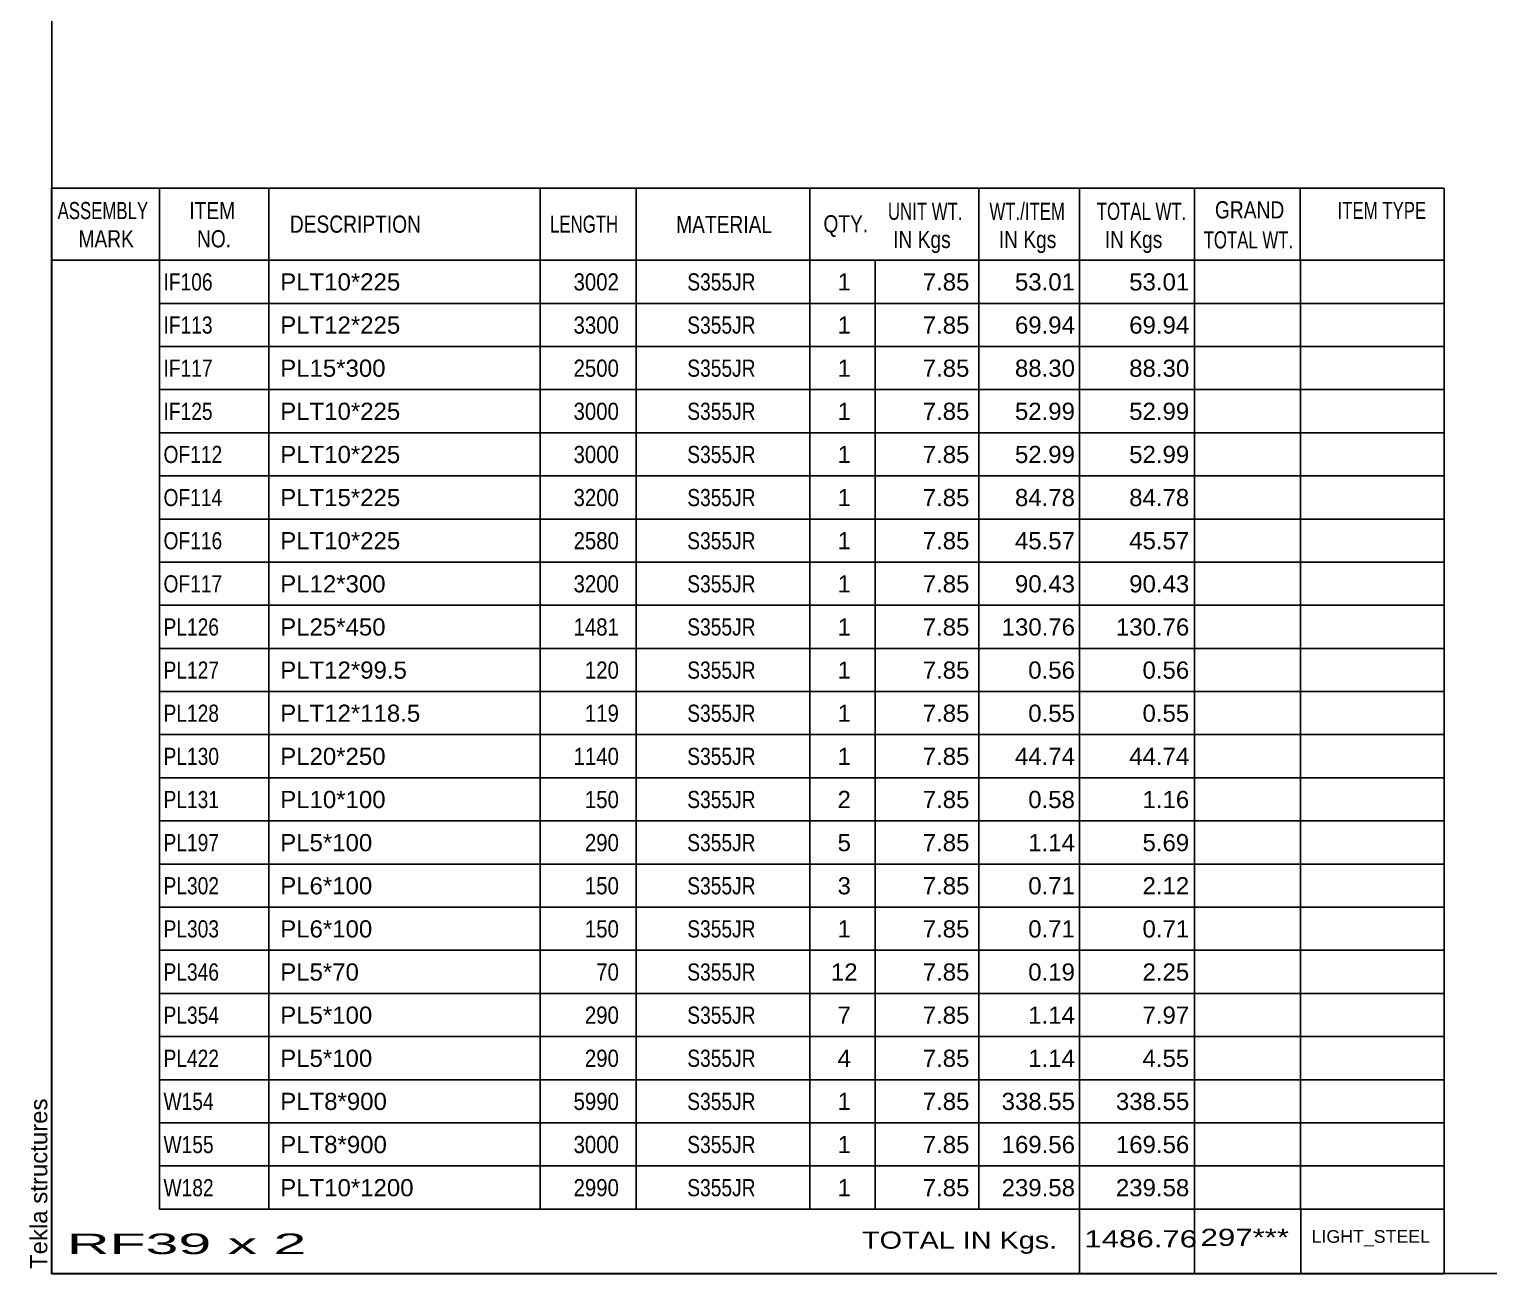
# Model space of a CAD drawing. Header units: millimetres. Extents: x -18 to 386, y -189 to 88.
# Drawn here: x -17.8 to 144.6, y -189.4 to -50.9 of the extents above; entities that cross this region are included whole.
import ezdxf

# ---------------------------------------------------------------- set-up
doc = ezdxf.new("R2010")
doc.units = ezdxf.units.MM
doc.styles.add('Arial', font='ARIAL.TTF', dxfattribs={"height": 0.2})

# ---------------------------------------------------------------- blocks, each defined once
blk = doc.blocks.new('Unknown-623477846-1210')
at = {"color": 5, "linetype": 'Continuous'}
for p, q in [((-15.3, 87.63), (-15.3, -189.37)), ((-15.3, -189.37), (384.7, -189.37))]:
    blk.add_line(p, q, dxfattribs=at)
at = {"color": 174, "linetype": 'Continuous', "style": 'Arial'}
blk.add_text('Tekla structures', height=1.9102, rotation=90, dxfattribs=at).set_placement((-15.8, -188.87))
blk = doc.blocks.new('CBS_BOM-623477846-7890')
at = {"color": 7, "linetype": 'Continuous'}
for p, q in [((-15.33, -76.6), (-15.33, -68.6)), ((-15.33, -68.6), (139.59, -68.6)), ((-3.33, -76.6), (-3.33, -68.6)), ((8.86, -76.6), (8.86, -68.6)), ((39.02, -76.6), (39.02, -68.6)), ((49.7, -76.6), (49.7, -68.6)), ((69.02, -76.6), (69.02, -68.6)), ((87.82, -76.6), (87.82, -68.6)), ((99.03, -76.6), (99.03, -68.6)), ((111.82, -76.6), (111.82, -68.6)), ((123.57, -76.6), (123.57, -68.6)), ((139.59, -68.61), (139.59, -76.59)), ((-15.33, -76.6), (139.59, -76.6)), ((-15.33, -81.4), (-15.33, -76.6)), ((-3.33, -81.4), (-3.33, -76.6)), ((8.86, -81.4), (8.86, -76.6)), ((39.02, -81.4), (39.02, -76.6)), ((49.7, -81.4), (49.7, -76.6)), ((69.02, -81.4), (69.02, -76.6)), ((76.28, -81.4), (76.28, -76.6)), ((87.82, -81.4), (87.82, -76.6)), ((99.03, -81.4), (99.03, -76.6)), ((111.82, -81.4), (111.82, -76.6)), ((123.59, -81.4), (123.59, -76.6)), ((139.59, -76.61), (139.59, -81.4)), ((-15.33, -86.2), (-15.33, -81.4)), ((-3.33, -81.4), (139.59, -81.4)), ((-3.33, -86.2), (-3.33, -81.4)), ((8.86, -86.2), (8.86, -81.4)), ((39.02, -86.2), (39.02, -81.4)), ((49.7, -86.2), (49.7, -81.4)), ((69.02, -86.2), (69.02, -81.4)), ((76.28, -86.2), (76.28, -81.4)), ((87.82, -86.2), (87.82, -81.4)), ((99.03, -86.2), (99.03, -81.4)), ((111.82, -86.2), (111.82, -81.4)), ((123.59, -86.2), (123.59, -81.4)), ((139.59, -81.41), (139.59, -86.2)), ((-15.33, -91), (-15.33, -86.2)), ((-3.33, -86.2), (139.59, -86.2)), ((-3.33, -91), (-3.33, -86.2)), ((8.86, -91), (8.86, -86.2)), ((39.02, -91), (39.02, -86.2)), ((49.7, -91), (49.7, -86.2)), ((69.02, -91), (69.02, -86.2)), ((76.28, -91), (76.28, -86.2)), ((87.82, -91), (87.82, -86.2)), ((99.03, -91), (99.03, -86.2)), ((111.82, -91), (111.82, -86.2)), ((123.59, -91), (123.59, -86.2)), ((139.59, -86.21), (139.59, -91)), ((-15.33, -95.8), (-15.33, -91)), ((-3.33, -91), (139.59, -91)), ((-3.33, -95.8), (-3.33, -91)), ((8.86, -95.8), (8.86, -91)), ((39.02, -95.8), (39.02, -91)), ((49.7, -95.8), (49.7, -91)), ((69.02, -95.8), (69.02, -91)), ((76.28, -95.8), (76.28, -91)), ((87.82, -95.8), (87.82, -91)), ((99.03, -95.8), (99.03, -91)), ((111.82, -95.8), (111.82, -91)), ((123.59, -95.8), (123.59, -91)), ((139.59, -91.01), (139.59, -95.8)), ((-15.33, -100.6), (-15.33, -95.8)), ((-3.33, -95.8), (139.59, -95.8)), ((-3.33, -100.6), (-3.33, -95.8)), ((8.86, -100.6), (8.86, -95.8)), ((39.02, -100.6), (39.02, -95.8)), ((49.7, -100.6), (49.7, -95.8)), ((69.02, -100.6), (69.02, -95.8)), ((76.28, -100.6), (76.28, -95.8)), ((87.82, -100.6), (87.82, -95.8)), ((99.03, -100.6), (99.03, -95.8)), ((111.82, -100.6), (111.82, -95.8)), ((123.59, -100.6), (123.59, -95.8)), ((139.59, -95.81), (139.59, -100.6)), ((-15.33, -105.4), (-15.33, -100.6)), ((-3.33, -100.6), (139.59, -100.6)), ((-3.33, -105.4), (-3.33, -100.6)), ((8.86, -105.4), (8.86, -100.6)), ((39.02, -105.4), (39.02, -100.6)), ((49.7, -105.4), (49.7, -100.6)), ((69.02, -105.4), (69.02, -100.6)), ((76.28, -105.4), (76.28, -100.6)), ((87.82, -105.4), (87.82, -100.6)), ((99.03, -105.4), (99.03, -100.6)), ((111.82, -105.4), (111.82, -100.6)), ((123.59, -105.4), (123.59, -100.6)), ((139.59, -100.61), (139.59, -105.4)), ((-15.33, -110.2), (-15.33, -105.4)), ((-3.33, -105.4), (139.59, -105.4)), ((-3.33, -110.2), (-3.33, -105.4)), ((8.86, -110.2), (8.86, -105.4)), ((39.02, -110.2), (39.02, -105.4)), ((49.7, -110.2), (49.7, -105.4)), ((69.02, -110.2), (69.02, -105.4)), ((76.28, -110.2), (76.28, -105.4)), ((87.82, -110.2), (87.82, -105.4)), ((99.03, -110.2), (99.03, -105.4)), ((111.82, -110.2), (111.82, -105.4)), ((123.59, -110.2), (123.59, -105.4)), ((139.59, -105.41), (139.59, -110.2)), ((-15.33, -115), (-15.33, -110.2)), ((-3.33, -110.2), (139.59, -110.2)), ((-3.33, -115), (-3.33, -110.2)), ((8.86, -115), (8.86, -110.2)), ((39.02, -115), (39.02, -110.2)), ((49.7, -115), (49.7, -110.2)), ((69.02, -115), (69.02, -110.2)), ((76.28, -115), (76.28, -110.2)), ((87.82, -115), (87.82, -110.2)), ((99.03, -115), (99.03, -110.2)), ((111.82, -115), (111.82, -110.2)), ((123.59, -115), (123.59, -110.2)), ((139.59, -110.21), (139.59, -115)), ((-15.33, -119.8), (-15.33, -115)), ((-3.33, -115), (139.59, -115)), ((-3.33, -119.8), (-3.33, -115)), ((8.86, -119.8), (8.86, -115)), ((39.02, -119.8), (39.02, -115)), ((49.7, -119.8), (49.7, -115)), ((69.02, -119.8), (69.02, -115)), ((76.28, -119.8), (76.28, -115)), ((87.82, -119.8), (87.82, -115)), ((99.03, -119.8), (99.03, -115)), ((111.82, -119.8), (111.82, -115)), ((123.59, -119.8), (123.59, -115)), ((139.59, -115.01), (139.59, -119.8)), ((-15.33, -124.6), (-15.33, -119.8)), ((-3.33, -119.8), (139.59, -119.8)), ((-3.33, -124.6), (-3.33, -119.8)), ((8.86, -124.6), (8.86, -119.8)), ((39.02, -124.6), (39.02, -119.8)), ((49.7, -124.6), (49.7, -119.8)), ((69.02, -124.6), (69.02, -119.8)), ((76.28, -124.6), (76.28, -119.8)), ((87.82, -124.6), (87.82, -119.8)), ((99.03, -124.6), (99.03, -119.8)), ((111.82, -124.6), (111.82, -119.8)), ((123.59, -124.6), (123.59, -119.8)), ((139.59, -119.81), (139.59, -124.6)), ((-15.33, -129.4), (-15.33, -124.6)), ((-3.33, -124.6), (139.59, -124.6)), ((-3.33, -129.4), (-3.33, -124.6)), ((8.86, -129.4), (8.86, -124.6)), ((39.02, -129.4), (39.02, -124.6)), ((49.7, -129.4), (49.7, -124.6)), ((69.02, -129.4), (69.02, -124.6)), ((76.28, -129.4), (76.28, -124.6)), ((87.82, -129.4), (87.82, -124.6)), ((99.03, -129.4), (99.03, -124.6)), ((111.82, -129.4), (111.82, -124.6)), ((123.59, -129.4), (123.59, -124.6)), ((139.59, -124.61), (139.59, -129.4)), ((-15.33, -134.2), (-15.33, -129.4)), ((-3.33, -129.4), (139.59, -129.4)), ((-3.33, -134.2), (-3.33, -129.4)), ((8.86, -134.2), (8.86, -129.4)), ((39.02, -134.2), (39.02, -129.4)), ((49.7, -134.2), (49.7, -129.4)), ((69.02, -134.2), (69.02, -129.4)), ((76.28, -134.2), (76.28, -129.4)), ((87.82, -134.2), (87.82, -129.4)), ((99.03, -134.2), (99.03, -129.4)), ((111.82, -134.2), (111.82, -129.4)), ((123.59, -134.2), (123.59, -129.4)), ((139.59, -129.41), (139.59, -134.2)), ((-15.33, -139), (-15.33, -134.2)), ((-3.33, -134.2), (139.59, -134.2)), ((-3.33, -139), (-3.33, -134.2)), ((8.86, -139), (8.86, -134.2)), ((39.02, -139), (39.02, -134.2)), ((49.7, -139), (49.7, -134.2)), ((69.02, -139), (69.02, -134.2)), ((76.28, -139), (76.28, -134.2)), ((87.82, -139), (87.82, -134.2)), ((99.03, -139), (99.03, -134.2)), ((111.82, -139), (111.82, -134.2)), ((123.59, -139), (123.59, -134.2)), ((139.59, -134.21), (139.59, -139)), ((-15.33, -143.8), (-15.33, -139)), ((-3.33, -139), (139.59, -139)), ((-3.33, -143.8), (-3.33, -139)), ((8.86, -143.8), (8.86, -139)), ((39.02, -143.8), (39.02, -139)), ((49.7, -143.8), (49.7, -139)), ((69.02, -143.8), (69.02, -139)), ((76.28, -143.8), (76.28, -139)), ((87.82, -143.8), (87.82, -139)), ((99.03, -143.8), (99.03, -139)), ((111.82, -143.8), (111.82, -139)), ((123.59, -143.8), (123.59, -139)), ((139.59, -139.01), (139.59, -143.8)), ((-15.33, -148.6), (-15.33, -143.8)), ((-3.33, -143.8), (139.59, -143.8)), ((-3.33, -148.6), (-3.33, -143.8)), ((8.86, -148.6), (8.86, -143.8)), ((39.02, -148.6), (39.02, -143.8)), ((49.7, -148.6), (49.7, -143.8)), ((69.02, -148.6), (69.02, -143.8)), ((76.28, -148.6), (76.28, -143.8)), ((87.82, -148.6), (87.82, -143.8)), ((99.03, -148.6), (99.03, -143.8)), ((111.82, -148.6), (111.82, -143.8)), ((123.59, -148.6), (123.59, -143.8)), ((139.59, -143.81), (139.59, -148.6)), ((-15.33, -153.4), (-15.33, -148.6)), ((-3.33, -148.6), (139.59, -148.6)), ((-3.33, -153.4), (-3.33, -148.6)), ((8.86, -153.4), (8.86, -148.6)), ((39.02, -153.4), (39.02, -148.6)), ((49.7, -153.4), (49.7, -148.6)), ((69.02, -153.4), (69.02, -148.6)), ((76.28, -153.4), (76.28, -148.6)), ((87.82, -153.4), (87.82, -148.6)), ((99.03, -153.4), (99.03, -148.6)), ((111.82, -153.4), (111.82, -148.6)), ((123.59, -153.4), (123.59, -148.6)), ((139.59, -148.61), (139.59, -153.4)), ((-15.33, -158.2), (-15.33, -153.4)), ((-3.33, -153.4), (139.59, -153.4)), ((-3.33, -158.2), (-3.33, -153.4)), ((8.86, -158.2), (8.86, -153.4)), ((39.02, -158.2), (39.02, -153.4)), ((49.7, -158.2), (49.7, -153.4)), ((69.02, -158.2), (69.02, -153.4)), ((76.28, -158.2), (76.28, -153.4)), ((87.82, -158.2), (87.82, -153.4)), ((99.03, -158.2), (99.03, -153.4)), ((111.82, -158.2), (111.82, -153.4)), ((123.59, -158.2), (123.59, -153.4)), ((139.59, -153.41), (139.59, -158.2)), ((-15.33, -163), (-15.33, -158.2)), ((-3.33, -158.2), (139.59, -158.2)), ((-3.33, -163), (-3.33, -158.2)), ((8.86, -163), (8.86, -158.2)), ((39.02, -163), (39.02, -158.2)), ((49.7, -163), (49.7, -158.2)), ((69.02, -163), (69.02, -158.2)), ((76.28, -163), (76.28, -158.2)), ((87.82, -163), (87.82, -158.2)), ((99.03, -163), (99.03, -158.2)), ((111.82, -163), (111.82, -158.2)), ((123.59, -163), (123.59, -158.2)), ((139.59, -158.21), (139.59, -163)), ((-15.33, -167.8), (-15.33, -163)), ((-3.33, -163), (139.59, -163)), ((-3.33, -167.8), (-3.33, -163)), ((8.86, -167.8), (8.86, -163)), ((39.02, -167.8), (39.02, -163)), ((49.7, -167.8), (49.7, -163)), ((69.02, -167.8), (69.02, -163)), ((76.28, -167.8), (76.28, -163)), ((87.82, -167.8), (87.82, -163)), ((99.03, -167.8), (99.03, -163)), ((111.82, -167.8), (111.82, -163)), ((123.59, -167.8), (123.59, -163)), ((139.59, -163.01), (139.59, -167.8)), ((-15.33, -172.6), (-15.33, -167.8)), ((-3.33, -167.8), (139.59, -167.8)), ((-3.33, -172.6), (-3.33, -167.8)), ((8.86, -172.6), (8.86, -167.8)), ((39.02, -172.6), (39.02, -167.8)), ((49.7, -172.6), (49.7, -167.8)), ((69.02, -172.6), (69.02, -167.8)), ((76.28, -172.6), (76.28, -167.8)), ((87.82, -172.6), (87.82, -167.8)), ((99.03, -172.6), (99.03, -167.8)), ((111.82, -172.6), (111.82, -167.8)), ((123.59, -172.6), (123.59, -167.8)), ((139.59, -167.81), (139.59, -172.6)), ((-15.33, -177.4), (-15.33, -172.6)), ((-3.33, -172.6), (139.59, -172.6)), ((-3.33, -177.4), (-3.33, -172.6)), ((8.86, -177.4), (8.86, -172.6)), ((39.02, -177.4), (39.02, -172.6)), ((49.7, -177.4), (49.7, -172.6)), ((69.02, -177.4), (69.02, -172.6)), ((76.28, -177.4), (76.28, -172.6)), ((87.82, -177.4), (87.82, -172.6)), ((99.03, -177.4), (99.03, -172.6)), ((111.82, -177.4), (111.82, -172.6)), ((123.59, -177.4), (123.59, -172.6)), ((139.59, -172.61), (139.59, -177.4)), ((-15.33, -182.2), (-15.33, -177.4)), ((-3.33, -177.4), (139.59, -177.4)), ((-3.33, -182.2), (-3.33, -177.4)), ((8.86, -182.2), (8.86, -177.4)), ((39.02, -182.2), (39.02, -177.4)), ((49.7, -182.2), (49.7, -177.4)), ((69.02, -182.2), (69.02, -177.4)), ((76.28, -182.2), (76.28, -177.4)), ((87.82, -182.2), (87.82, -177.4)), ((99.03, -182.2), (99.03, -177.4)), ((111.82, -182.2), (111.82, -177.4)), ((123.59, -182.2), (123.59, -177.4)), ((139.59, -177.41), (139.59, -182.2)), ((-15.33, -189.4), (-15.33, -182.22)), ((-3.33, -182.2), (139.59, -182.2)), ((99.03, -189.4), (99.03, -182.22)), ((111.82, -189.4), (111.82, -182.22)), ((123.63, -189.4), (123.63, -182.22)), ((139.59, -182.2), (139.59, -189.4)), ((-15.33, -189.4), (139.59, -189.4))]:
    blk.add_line(p, q, dxfattribs=at)
at = {"color": 3, "linetype": 'Continuous', "style": 'Arial'}
for s, height, width, p in [('ASSEMBLY', 1.91, 0.7, (-14.65, -72.03)), ('ITEM', 1.91, 0.8, (0, -72.03)), ('UNIT WT.', 1.91, 0.7, (77.71, -72.11)), ('WT./ITEM', 1.91, 0.7, (89, -72.11)), ('TOTAL WT.', 1.91, 0.7, (100.94, -72.11)), ('GRAND', 1.91, 0.8, (114.09, -71.95)), ('ITEM TYPE', 1.91, 0.7, (127.73, -72.02)), ('DESCRIPTION', 1.9102, 0.8, (11.18, -73.54)), ('LENGTH', 1.91, 0.7, (40.13, -73.54)), ('MATERIAL', 1.91, 0.8, (54.15, -73.58)), ('QTY.', 1.91, 0.8, (70.54, -73.5)), ('MARK', 1.91, 0.8, (-12.33, -75.17)), ('NO.', 1.91, 0.8, (0.85, -75.17)), ('IN Kgs', 1.91, 0.8, (78.29, -75.24)), ('IN Kgs', 1.91, 0.8, (90.04, -75.24)), ('IN Kgs', 1.91, 0.8, (101.83, -75.24)), ('TOTAL WT.', 1.91, 0.7, (112.83, -75.29))]:
    blk.add_text(s, height=height, dxfattribs=dict(at, width=width)).set_placement(p)
at = {"color": 7, "linetype": 'Continuous', "style": 'Arial'}
for s, width, p in [('IF106', 0.8, (-2.87, -79.97)), ('3002', 0.85, (42.74, -79.97)), ('S355JR', 0.8, (55.39, -79.97)), ('IF113', 0.8, (-2.87, -84.77)), ('3300', 0.85, (42.74, -84.77)), ('S355JR', 0.8, (55.39, -84.77)), ('IF117', 0.8, (-2.87, -89.57)), ('2500', 0.85, (42.74, -89.57)), ('S355JR', 0.8, (55.39, -89.57)), ('IF125', 0.8, (-2.87, -94.37)), ('3000', 0.85, (42.74, -94.37)), ('S355JR', 0.8, (55.39, -94.37)), ('OF112', 0.8, (-2.87, -99.17)), ('3000', 0.85, (42.74, -99.17)), ('S355JR', 0.8, (55.39, -99.17)), ('OF114', 0.8, (-2.87, -103.97)), ('3200', 0.85, (42.74, -103.97)), ('S355JR', 0.8, (55.39, -103.97)), ('OF116', 0.8, (-2.87, -108.77)), ('2580', 0.85, (42.74, -108.77)), ('S355JR', 0.8, (55.39, -108.77)), ('OF117', 0.8, (-2.87, -113.57)), ('3200', 0.85, (42.74, -113.57)), ('S355JR', 0.8, (55.39, -113.57)), ('PL126', 0.8, (-2.87, -118.37)), ('1481', 0.85, (42.74, -118.37)), ('S355JR', 0.8, (55.39, -118.37)), ('PL127', 0.8, (-2.87, -123.17)), ('120', 0.85, (44, -123.17)), ('S355JR', 0.8, (55.39, -123.17)), ('PL128', 0.8, (-2.87, -127.97)), ('119', 0.85, (44, -127.97)), ('S355JR', 0.8, (55.39, -127.97)), ('PL130', 0.8, (-2.87, -132.77)), ('1140', 0.85, (42.74, -132.77)), ('S355JR', 0.8, (55.39, -132.77)), ('PL131', 0.8, (-2.87, -137.57)), ('150', 0.85, (44, -137.57)), ('S355JR', 0.8, (55.39, -137.57)), ('PL197', 0.8, (-2.87, -142.37)), ('290', 0.85, (44, -142.37)), ('S355JR', 0.8, (55.39, -142.37)), ('PL302', 0.8, (-2.87, -147.17)), ('150', 0.85, (44, -147.17)), ('S355JR', 0.8, (55.39, -147.17)), ('PL303', 0.8, (-2.87, -151.97)), ('150', 0.85, (44, -151.97)), ('S355JR', 0.8, (55.39, -151.97)), ('PL346', 0.8, (-2.87, -156.77)), ('70', 0.85, (45.26, -156.77)), ('S355JR', 0.8, (55.39, -156.77)), ('PL354', 0.8, (-2.87, -161.57)), ('290', 0.85, (44, -161.57)), ('S355JR', 0.8, (55.39, -161.57)), ('PL422', 0.8, (-2.87, -166.37)), ('290', 0.85, (44, -166.37)), ('S355JR', 0.8, (55.39, -166.37)), ('W154', 0.8, (-2.87, -171.17)), ('5990', 0.85, (42.74, -171.17)), ('S355JR', 0.8, (55.39, -171.17)), ('W155', 0.8, (-2.87, -175.97)), ('3000', 0.85, (42.74, -175.97)), ('S355JR', 0.8, (55.39, -175.97)), ('W182', 0.8, (-2.87, -180.77)), ('2990', 0.85, (42.74, -180.77)), ('S355JR', 0.8, (55.39, -180.77))]:
    blk.add_text(s, height=1.91, dxfattribs=dict(at, width=width)).set_placement(p)
for s, height, p in [('PLT10*225', 1.91, (10.11, -79.97)), ('1', 1.91, (72.11, -79.97)), ('7.85', 1.91, (81.58, -79.97)), ('53.01', 1.91, (91.84, -79.97)), ('53.01', 1.91, (104.55, -79.97)), ('PLT12*225', 1.91, (10.11, -84.77)), ('1', 1.91, (72.11, -84.77)), ('7.85', 1.91, (81.58, -84.77)), ('69.94', 1.91, (91.84, -84.77)), ('69.94', 1.91, (104.55, -84.77)), ('PL15*300', 1.91, (10.11, -89.57)), ('1', 1.91, (72.11, -89.57)), ('7.85', 1.91, (81.58, -89.57)), ('88.30', 1.91, (91.84, -89.57)), ('88.30', 1.91, (104.55, -89.57)), ('PLT10*225', 1.91, (10.11, -94.37)), ('1', 1.91, (72.11, -94.37)), ('7.85', 1.91, (81.58, -94.37)), ('52.99', 1.91, (91.84, -94.37)), ('52.99', 1.91, (104.55, -94.37)), ('PLT10*225', 1.91, (10.11, -99.17)), ('1', 1.91, (72.11, -99.17)), ('7.85', 1.91, (81.58, -99.17)), ('52.99', 1.91, (91.84, -99.17)), ('52.99', 1.91, (104.55, -99.17)), ('PLT15*225', 1.91, (10.11, -103.97)), ('1', 1.91, (72.11, -103.97)), ('7.85', 1.91, (81.58, -103.97)), ('84.78', 1.91, (91.84, -103.97)), ('84.78', 1.91, (104.55, -103.97)), ('PLT10*225', 1.91, (10.11, -108.77)), ('1', 1.91, (72.11, -108.77)), ('7.85', 1.91, (81.58, -108.77)), ('45.57', 1.91, (91.84, -108.77)), ('45.57', 1.91, (104.55, -108.77)), ('PL12*300', 1.91, (10.11, -113.57)), ('1', 1.91, (72.11, -113.57)), ('7.85', 1.91, (81.58, -113.57)), ('90.43', 1.91, (91.84, -113.57)), ('90.43', 1.91, (104.55, -113.57)), ('PL25*450', 1.91, (10.11, -118.37)), ('1', 1.91, (72.11, -118.37)), ('7.85', 1.91, (81.58, -118.37)), ('130.76', 1.91, (90.36, -118.37)), ('130.76', 1.91, (103.07, -118.37)), ('PLT12*99.5', 1.91, (10.11, -123.17)), ('1', 1.91, (72.11, -123.17)), ('7.85', 1.91, (81.58, -123.17)), ('0.56', 1.91, (93.32, -123.17)), ('0.56', 1.91, (106.03, -123.17)), ('PLT12*118.5', 1.9102, (10.11, -127.97)), ('1', 1.91, (72.11, -127.97)), ('7.85', 1.91, (81.58, -127.97)), ('0.55', 1.91, (93.32, -127.97)), ('0.55', 1.91, (106.03, -127.97)), ('PL20*250', 1.91, (10.11, -132.77)), ('1', 1.91, (72.11, -132.77)), ('7.85', 1.91, (81.58, -132.77)), ('44.74', 1.91, (91.84, -132.77)), ('44.74', 1.91, (104.55, -132.77)), ('PL10*100', 1.91, (10.11, -137.57)), ('2', 1.91, (72.11, -137.57)), ('7.85', 1.91, (81.58, -137.57)), ('0.58', 1.91, (93.32, -137.57)), ('1.16', 1.91, (106.03, -137.57)), ('PL5*100', 1.91, (10.11, -142.37)), ('5', 1.91, (72.11, -142.37)), ('7.85', 1.91, (81.58, -142.37)), ('1.14', 1.91, (93.32, -142.37)), ('5.69', 1.91, (106.03, -142.37)), ('PL6*100', 1.91, (10.11, -147.17)), ('3', 1.91, (72.11, -147.17)), ('7.85', 1.91, (81.58, -147.17)), ('0.71', 1.91, (93.32, -147.17)), ('2.12', 1.91, (106.03, -147.17)), ('PL6*100', 1.91, (10.11, -151.97)), ('1', 1.91, (72.11, -151.97)), ('7.85', 1.91, (81.58, -151.97)), ('0.71', 1.91, (93.32, -151.97)), ('0.71', 1.91, (106.03, -151.97)), ('PL5*70', 1.91, (10.11, -156.77)), ('12', 1.91, (71.37, -156.77)), ('7.85', 1.91, (81.58, -156.77)), ('0.19', 1.91, (93.32, -156.77)), ('2.25', 1.91, (106.03, -156.77)), ('PL5*100', 1.91, (10.11, -161.57)), ('7', 1.91, (72.11, -161.57)), ('7.85', 1.91, (81.58, -161.57)), ('1.14', 1.91, (93.32, -161.57)), ('7.97', 1.91, (106.03, -161.57)), ('PL5*100', 1.91, (10.11, -166.37)), ('4', 1.91, (72.11, -166.37)), ('7.85', 1.91, (81.58, -166.37)), ('1.14', 1.91, (93.32, -166.37)), ('4.55', 1.91, (106.03, -166.37)), ('PLT8*900', 1.91, (10.11, -171.17)), ('1', 1.91, (72.11, -171.17)), ('7.85', 1.91, (81.58, -171.17)), ('338.55', 1.91, (90.36, -171.17)), ('338.55', 1.91, (103.07, -171.17)), ('PLT8*900', 1.91, (10.11, -175.97)), ('1', 1.91, (72.11, -175.97)), ('7.85', 1.91, (81.58, -175.97)), ('169.56', 1.91, (90.36, -175.97)), ('169.56', 1.91, (103.07, -175.97)), ('PLT10*1200', 1.91, (10.11, -180.77)), ('1', 1.91, (72.11, -180.77)), ('7.85', 1.91, (81.58, -180.77)), ('239.58', 1.91, (90.36, -180.77)), ('239.58', 1.91, (103.07, -180.77))]:
    blk.add_text(s, height=height, dxfattribs=at).set_placement(p)
at = {"color": 6, "linetype": 'Continuous', "style": 'Arial'}
for s, height, width, p in [('RF39 x 2', 2.292, 2.05, (-13.61, -187.21)), ('TOTAL IN Kgs.', 1.9102, 1.2, (74.83, -186.61)), ('1486.76', 1.91, 1.3, (99.56, -186.46)), ('297***', 1.91, 1.3, (112.49, -186.3))]:
    blk.add_text(s, height=height, dxfattribs=dict(at, width=width)).set_placement(p)
blk.add_text('LIGHT_STEEL', height=1.4135, dxfattribs=at).set_placement((124.84, -185.95))

msp = doc.modelspace()

# ---------------------------------------------------------------- block references
for name in ['Unknown-623477846-1210', 'CBS_BOM-623477846-7890']:
    msp.add_blockref(name, (0, 0))

doc.saveas('drawing.dxf')
